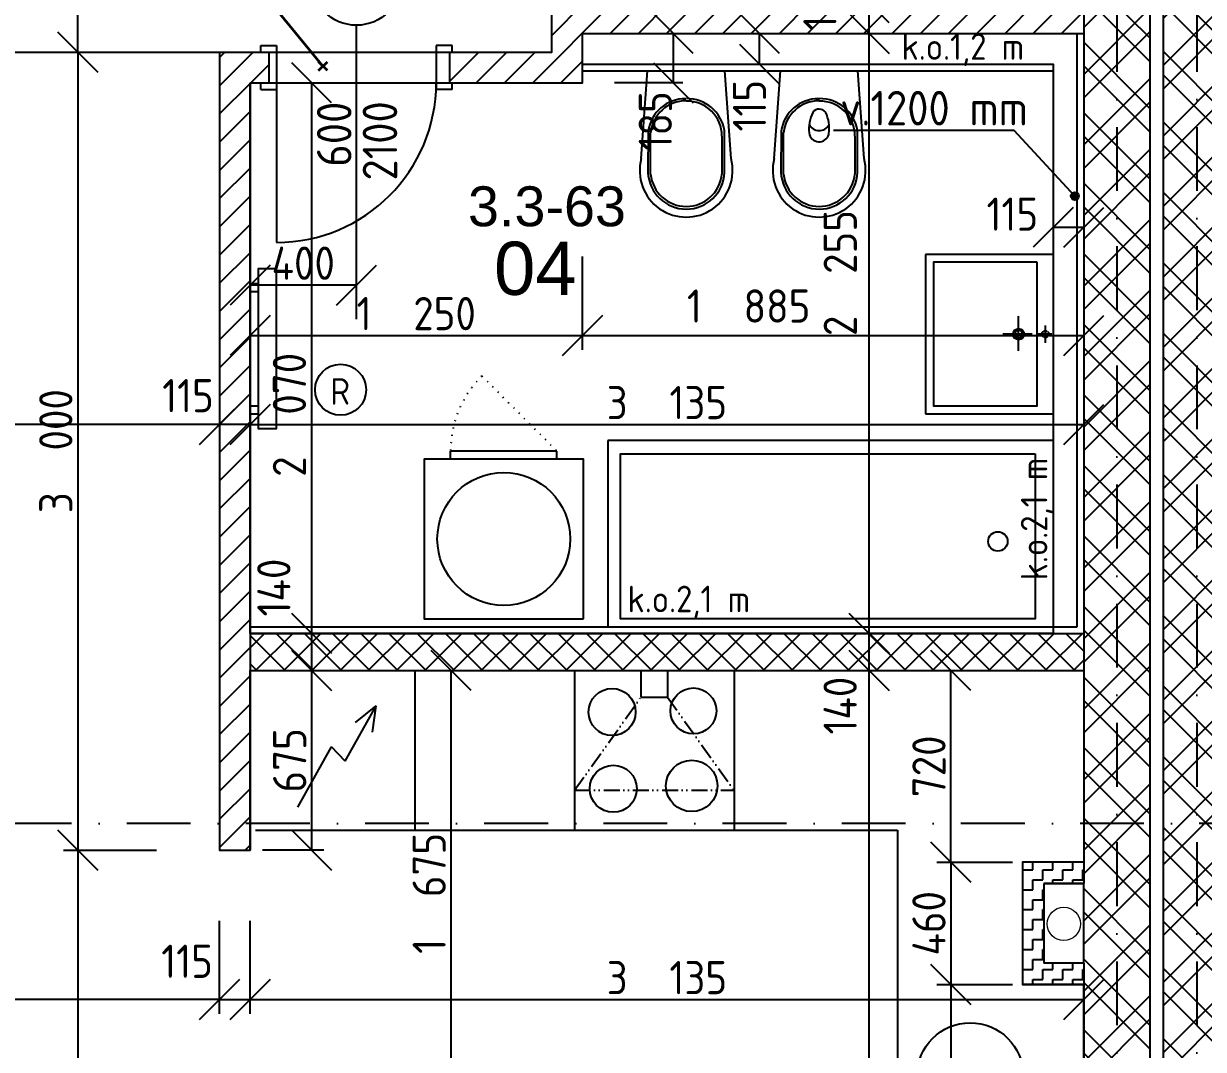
# Model space of a CAD drawing. Extents: x 4511820 to 5180432, y -1526536 to -944957.
# Drawn here: x 5118526 to 5122962, y -1119828 to -1115972 of the extents above; entities that cross this region are included whole.
import ezdxf

# ---------------------------------------------------------------- set-up
doc = ezdxf.new("R2010")
doc.units = 0
doc.header["$MEASUREMENT"] = 0
for name, pattern in [('ACAD_ISO07W100', [3.5, 0.5, -3]), ('ACAD_ISO12W100', [22, 12, -3, 0.5, -3, 0.5, -3]), ('BODKOCIARKOVANA_3', [5.6, 3, -1.3, 0, -1.3]), ('DASHED', [0.75, 0.5, -0.25])]:
    doc.linetypes.add(name, pattern=pattern)
doc.layers.get('0').update_dxf_attribs({"linetype": 'CONTINUOUS'})
doc.layers.get('Defpoints').update_dxf_attribs({"color": 61, "linetype": 'CONTINUOUS'})
for name, color, linetype in [('DVERE', 45, 'CONTINUOUS'), ('KÓTY', 4, 'CONTINUOUS'), ('MÚRY', 1, 'CONTINUOUS'), ('osi', 253, 'CONTINUOUS'), ('Plochy', 41, 'CONTINUOUS'), ('POPIS', 7, 'CONTINUOUS'), ('TENKÁ', 7, 'CONTINUOUS'), ('Z-Kúrenie', 101, 'CONTINUOUS'), ('ZARIADENIE1', 145, 'CONTINUOUS'), ('ZARIADOVACIE', 144, 'CONTINUOUS'), ('ŠRAFY', 82, 'CONTINUOUS')]:
    doc.layers.add(name, color=color, linetype=linetype)
doc.layers.add('preklady', color=74, linetype='CONTINUOUS', lineweight=35)
doc.layers.add('zz-kanal-splaskova', color=37, linetype='CONTINUOUS', lineweight=18)
doc.styles.add('ARIAL', font='arial.ttf')
doc.styles.add('STYLE1', font='isocp.shx')
doc.dimstyles.new('STANDARD-50', dxfattribs={"dimtxt": 125, "dimasz": 150, "dimexe": 10, "dimexo": 200, "dimgap": 20, "dimtad": 1, "dimdsep": 46, "dimlunit": 6, "dimtxsty": 'STYLE1', "dimblk1": 'OBLIQUE', "dimblk2": 'OBLIQUE', "dimsah": 1, "dimcen": 2.5, "dimse1": 1, "dimse2": 1, "dimadec": 0, "dimazin": 0, "dimtfac": 1, "dimtmove": 1, "dimatfit": 3, "dimldrblk": 'OBLIQUE', "dimfxl": 1, "dimtolj": 1, "dimtzin": 0, "dimarcsym": 0})
pattern_1 = [(45, (515270.5, 303822), (-53.0330086, 53.0330086), [])]
pattern_2 = [(45, (584112, 91563.12), (-132.5825215, 132.5825215), []), (45, (584200.39, 91563.12), (-132.5825215, 132.5825215), [])]
pattern_3 = [(135, (515810.9, 43955.85), (-132.5825215, -132.5825215), []), (135, (515810.9, 44044.24), (-132.5825215, -132.5825215), [])]

# ---------------------------------------------------------------- blocks, each defined once
blk = doc.blocks.new('pračka')
at = {"layer": 'ZARIADENIE1', "color": 8, "linetype": 'ACAD_ISO07W100', "ltscale": 8}
blk.add_line((4536136.9, -1117296.3), (4536419.7, -1117579.2), dxfattribs=at)
at = {"layer": 'ZARIADENIE1', "color": 8}
for p, q in [((4536419.7, -1117579.2), (4536019.7, -1117579.2)), ((4536019.7, -1117609.2), (4536019.7, -1117579.2)), ((4536419.7, -1117609.2), (4536419.7, -1117579.2))]:
    blk.add_line(p, q, dxfattribs=at)
blk.add_lwpolyline([(4536519.7, -1118209.2), (4536519.7, -1117609.2), (4535919.7, -1117609.2), (4535919.7, -1118209.2)], close=True, dxfattribs=at)
blk.add_circle((4536219.7, -1117909.2), 250, dxfattribs=at)
at = {"layer": 'ZARIADENIE1', "color": 8, "linetype": 'ACAD_ISO07W100', "ltscale": 8}
blk.add_arc((4536419.7, -1117579.2), 400, 135, 180, dxfattribs=at)
blk = doc.blocks.new('_OBLIQUE')
at = {"color": 0, "linetype": 'ByBlock'}
blk.add_line((-0.5, -0.5), (0.5, 0.5), dxfattribs=at)
blk = doc.blocks.new('*D17852')
at = {"layer": 'Defpoints', "color": 0}
for p in [(5121705.5, -1118404.2), (5121705.5, -1118404.2), (5121705.5, -1123464.2)]:
    blk.add_point(p, dxfattribs=at)
at = {"layer": 'KÓTY', "color": 0, "lineweight": -2}
blk.add_line((5121705.5, -1123464.2), (5121705.5, -1118404.2), dxfattribs=at)
at = {"layer": 'KÓTY', "color": 0, "linetype": 'ByBlock', "lineweight": -2, "xscale": 150, "yscale": 150, "zscale": 150}
for p, rotation in [((5121705.5, -1118404.2), 90), ((5121705.5, -1123464.2), 270)]:
    blk.add_blockref('_OBLIQUE', p, dxfattribs=dict(at, rotation=rotation))
at = {"layer": 'KÓTY', "color": 0, "insert": (5121623, -1120934.2), "char_height": 125, "attachment_point": 5, "rotation": 90, "style": 'STYLE1'}
blk.add_mtext('\\A1;5ﾠ060', dxfattribs=at)
blk = doc.blocks.new('*D17853')
at = {"layer": 'Defpoints', "color": 0}
for p in [(5121705.5, -1118264.2), (5121705.5, -1118264.2), (5121705.5, -1118404.2)]:
    blk.add_point(p, dxfattribs=at)
at = {"layer": 'KÓTY', "color": 0, "lineweight": -2}
blk.add_line((5121705.5, -1118404.2), (5121705.5, -1118264.2), dxfattribs=at)
at = {"layer": 'KÓTY', "color": 0, "linetype": 'ByBlock', "lineweight": -2, "xscale": 150, "yscale": 150, "zscale": 150}
for p, rotation in [((5121705.5, -1118264.2), 90), ((5121705.5, -1118404.2), 270)]:
    blk.add_blockref('_OBLIQUE', p, dxfattribs=dict(at, rotation=rotation))
at = {"layer": 'KÓTY', "color": 0, "insert": (5121596.5, -1118536), "char_height": 125, "attachment_point": 5, "rotation": 90, "style": 'STYLE1'}
blk.add_mtext('\\A1;140', dxfattribs=at)
blk = doc.blocks.new('*D17854')
at = {"layer": 'Defpoints', "color": 0}
for p in [(5121705.5, -1116009.2), (5121705.5, -1116009.2), (5121705.5, -1118264.2)]:
    blk.add_point(p, dxfattribs=at)
at = {"layer": 'KÓTY', "color": 0, "lineweight": -2}
blk.add_line((5121705.5, -1118264.2), (5121705.5, -1116009.2), dxfattribs=at)
at = {"layer": 'KÓTY', "color": 0, "linetype": 'ByBlock', "lineweight": -2, "xscale": 150, "yscale": 150, "zscale": 150}
for p, rotation in [((5121705.5, -1116009.2), 90), ((5121705.5, -1118264.2), 270)]:
    blk.add_blockref('_OBLIQUE', p, dxfattribs=dict(at, rotation=rotation))
at = {"layer": 'KÓTY', "color": 0, "insert": (5121597, -1116909.5), "char_height": 125, "attachment_point": 5, "rotation": 90, "style": 'STYLE1'}
blk.add_mtext('\\A1;2ﾠ255', dxfattribs=at)
blk = doc.blocks.new('*D17855')
at = {"layer": 'Defpoints', "color": 0}
for p in [(5121705.5, -1115894.2), (5121705.5, -1115894.2), (5121705.5, -1116009.2)]:
    blk.add_point(p, dxfattribs=at)
at = {"layer": 'KÓTY', "color": 0, "lineweight": -2}
blk.add_line((5121705.5, -1116009.2), (5121705.5, -1115894.2), dxfattribs=at)
at = {"layer": 'KÓTY', "color": 0, "linetype": 'ByBlock', "lineweight": -2, "xscale": 150, "yscale": 150, "zscale": 150}
for p, rotation in [((5121705.5, -1115894.2), 90), ((5121705.5, -1116009.2), 270)]:
    blk.add_blockref('_OBLIQUE', p, dxfattribs=dict(at, rotation=rotation))
at = {"layer": 'KÓTY', "color": 0, "insert": (5121520.5, -1115900.9), "char_height": 125, "attachment_point": 5, "rotation": 90, "style": 'STYLE1'}
blk.add_mtext('\\A1;115', dxfattribs=at)
blk = doc.blocks.new('*D17859')
at = {"layer": 'Defpoints', "color": 0}
for p in [(5119262.5, -1116079.2), (5118729.5, -1119079.2), (5119262.5, -1119079.2)]:
    blk.add_point(p, dxfattribs=at)
at = {"layer": 'KÓTY', "color": 0, "lineweight": -2}
blk.add_line((5118729.5, -1116079.2), (5118729.5, -1119079.2), dxfattribs=at)
at = {"layer": 'KÓTY', "color": 0, "linetype": 'ByBlock', "lineweight": -2, "xscale": 150, "yscale": 150, "zscale": 150}
for p, rotation in [((5118729.5, -1116079.2), 90), ((5118729.5, -1119079.2), 270)]:
    blk.add_blockref('_OBLIQUE', p, dxfattribs=dict(at, rotation=rotation))
at = {"layer": 'KÓTY', "color": 0, "insert": (5118647, -1117579.2), "char_height": 125, "attachment_point": 5, "rotation": 90, "style": 'STYLE1'}
blk.add_mtext('\\A1;3ﾠ000', dxfattribs=at)
blk = doc.blocks.new('*D17860')
at = {"layer": 'Defpoints', "color": 0}
for p in [(5118729.5, -1114794.2), (5119072.5, -1114794.2), (5119262.5, -1116079.2)]:
    blk.add_point(p, dxfattribs=at)
at = {"layer": 'KÓTY', "color": 0, "lineweight": -2}
blk.add_line((5118729.5, -1116079.2), (5118729.5, -1114794.2), dxfattribs=at)
at = {"layer": 'KÓTY', "color": 0, "linetype": 'ByBlock', "lineweight": -2, "xscale": 150, "yscale": 150, "zscale": 150}
for p, rotation in [((5118729.5, -1114794.2), 90), ((5118729.5, -1116079.2), 270)]:
    blk.add_blockref('_OBLIQUE', p, dxfattribs=dict(at, rotation=rotation))
at = {"layer": 'KÓTY', "color": 0, "insert": (5118647, -1115436.7), "char_height": 125, "attachment_point": 5, "rotation": 90, "style": 'STYLE1'}
blk.add_mtext('\\A1;1ﾠ285', dxfattribs=at)
blk = doc.blocks.new('*D17861')
at = {"layer": 'Defpoints', "color": 0}
for p in [(5119262.5, -1119079.2), (5118729.5, -1122229.2), (5119262.5, -1122229.2)]:
    blk.add_point(p, dxfattribs=at)
at = {"layer": 'KÓTY', "color": 0, "lineweight": -2}
blk.add_line((5118729.5, -1119079.2), (5118729.5, -1122229.2), dxfattribs=at)
at = {"layer": 'KÓTY', "color": 0, "linetype": 'ByBlock', "lineweight": -2, "xscale": 150, "yscale": 150, "zscale": 150}
for p, rotation in [((5118729.5, -1119079.2), 90), ((5118729.5, -1122229.2), 270)]:
    blk.add_blockref('_OBLIQUE', p, dxfattribs=dict(at, rotation=rotation))
at = {"layer": 'KÓTY', "color": 0, "insert": (5118647, -1120654.2), "char_height": 125, "attachment_point": 5, "rotation": 90, "style": 'STYLE1'}
blk.add_mtext('\\A1;3ﾠ150', dxfattribs=at)
blk = doc.blocks.new('*D17871')
at = {"layer": 'Defpoints', "color": 0}
for p in [(5119262.5, -1119239.7), (5119377.5, -1119239.7), (5119377.5, -1119641)]:
    blk.add_point(p, dxfattribs=at)
at = {"layer": 'KÓTY', "color": 0, "lineweight": -2}
blk.add_line((5119262.5, -1119641), (5119377.5, -1119641), dxfattribs=at)
at = {"layer": 'KÓTY', "color": 0, "linetype": 'ByBlock', "lineweight": -2, "xscale": 150, "yscale": 150, "zscale": 150, "rotation": 180}
blk.add_blockref('_OBLIQUE', (5119262.5, -1119641), dxfattribs=at)
at = {"layer": 'KÓTY', "color": 0, "linetype": 'ByBlock', "lineweight": -2, "xscale": 150, "yscale": 150, "zscale": 150}
blk.add_blockref('_OBLIQUE', (5119377.5, -1119641), dxfattribs=at)
at = {"layer": 'KÓTY', "color": 0, "insert": (5119140.5, -1119497), "char_height": 125, "attachment_point": 5, "style": 'STYLE1'}
blk.add_mtext('\\A1;115', dxfattribs=at)
blk = doc.blocks.new('*D17872')
at = {"layer": 'Defpoints', "color": 0}
for p in [(5119377.5, -1119239.7), (5122512.5, -1119239.7), (5122512.5, -1119641)]:
    blk.add_point(p, dxfattribs=at)
at = {"layer": 'KÓTY', "color": 0, "lineweight": -2}
blk.add_line((5119377.5, -1119641), (5122512.5, -1119641), dxfattribs=at)
at = {"layer": 'KÓTY', "color": 0, "linetype": 'ByBlock', "lineweight": -2, "xscale": 150, "yscale": 150, "zscale": 150, "rotation": 180}
blk.add_blockref('_OBLIQUE', (5119377.5, -1119641), dxfattribs=at)
at = {"layer": 'KÓTY', "color": 0, "linetype": 'ByBlock', "lineweight": -2, "xscale": 150, "yscale": 150, "zscale": 150}
blk.add_blockref('_OBLIQUE', (5122512.5, -1119641), dxfattribs=at)
at = {"layer": 'KÓTY', "color": 0, "insert": (5120945, -1119558.5), "char_height": 125, "attachment_point": 5, "style": 'STYLE1'}
blk.add_mtext('\\A1;3ﾠ135', dxfattribs=at)
blk = doc.blocks.new('*D17873')
at = {"layer": 'Defpoints', "color": 0}
for p in [(5116172.5, -1119079.2), (5119262.5, -1119079.2), (5116172.5, -1119641)]:
    blk.add_point(p, dxfattribs=at)
at = {"layer": 'KÓTY', "color": 0, "lineweight": -2}
blk.add_line((5119262.5, -1119641), (5116172.5, -1119641), dxfattribs=at)
at = {"layer": 'KÓTY', "color": 0, "linetype": 'ByBlock', "lineweight": -2, "xscale": 150, "yscale": 150, "zscale": 150, "rotation": 180}
blk.add_blockref('_OBLIQUE', (5116172.5, -1119641), dxfattribs=at)
at = {"layer": 'KÓTY', "color": 0, "linetype": 'ByBlock', "lineweight": -2, "xscale": 150, "yscale": 150, "zscale": 150}
blk.add_blockref('_OBLIQUE', (5119262.5, -1119641), dxfattribs=at)
at = {"layer": 'KÓTY', "color": 0, "insert": (5117717.5, -1119558.5), "char_height": 125, "attachment_point": 5, "style": 'STYLE1'}
blk.add_mtext('\\A1;3ﾠ090', dxfattribs=at)
blk = doc.blocks.new('*D17879')
at = {"layer": 'Defpoints', "color": 0}
for p in [(5120133.5, -1118404.2), (5120597.5, -1118404.2), (5120597.5, -1120079.2)]:
    blk.add_point(p, dxfattribs=at)
at = {"layer": 'KÓTY', "color": 0, "lineweight": -2}
blk.add_line((5120133.5, -1120079.2), (5120133.5, -1118404.2), dxfattribs=at)
at = {"layer": 'KÓTY', "color": 0, "linetype": 'ByBlock', "lineweight": -2, "xscale": 150, "yscale": 150, "zscale": 150}
for p, rotation in [((5120133.5, -1118404.2), 90), ((5120133.5, -1120079.2), 270)]:
    blk.add_blockref('_OBLIQUE', p, dxfattribs=dict(at, rotation=rotation))
at = {"layer": 'KÓTY', "color": 0, "insert": (5120051, -1119241.7), "char_height": 125, "attachment_point": 5, "rotation": 90, "style": 'STYLE1'}
blk.add_mtext('\\A1;1ﾠ675', dxfattribs=at)
blk = doc.blocks.new('*D17898')
at = {"layer": 'Defpoints', "color": 0}
for p in [(5122282.5, -1119124.2), (5122013, -1119584.2), (5122282.5, -1119584.2)]:
    blk.add_point(p, dxfattribs=at)
at = {"layer": 'KÓTY', "color": 0, "lineweight": -2}
blk.add_line((5122013, -1119124.2), (5122013, -1119584.2), dxfattribs=at)
at = {"layer": 'KÓTY', "color": 0, "linetype": 'ByBlock', "lineweight": -2, "xscale": 150, "yscale": 150, "zscale": 150}
for p, rotation in [((5122013, -1119124.2), 90), ((5122013, -1119584.2), 270)]:
    blk.add_blockref('_OBLIQUE', p, dxfattribs=dict(at, rotation=rotation))
at = {"layer": 'KÓTY', "color": 0, "insert": (5121930.5, -1119354.2), "char_height": 125, "attachment_point": 5, "rotation": 90, "style": 'STYLE1'}
blk.add_mtext('\\A1;460', dxfattribs=at)
blk = doc.blocks.new('*D17899')
at = {"layer": 'Defpoints', "color": 0}
for p in [(5122013, -1118404.2), (5122282.5, -1118404.2), (5122282.5, -1119124.2)]:
    blk.add_point(p, dxfattribs=at)
at = {"layer": 'KÓTY', "color": 0, "lineweight": -2}
blk.add_line((5122013, -1119124.2), (5122013, -1118404.2), dxfattribs=at)
at = {"layer": 'KÓTY', "color": 0, "linetype": 'ByBlock', "lineweight": -2, "xscale": 150, "yscale": 150, "zscale": 150}
for p, rotation in [((5122013, -1118404.2), 90), ((5122013, -1119124.2), 270)]:
    blk.add_blockref('_OBLIQUE', p, dxfattribs=dict(at, rotation=rotation))
at = {"layer": 'KÓTY', "color": 0, "insert": (5121930.5, -1118764.2), "char_height": 125, "attachment_point": 5, "rotation": 90, "style": 'STYLE1'}
blk.add_mtext('\\A1;720', dxfattribs=at)
blk = doc.blocks.new('*D17900')
at = {"layer": 'Defpoints', "color": 0}
for p in [(5122282.5, -1119584.2), (5122013, -1123464.2), (5122282.5, -1123464.2)]:
    blk.add_point(p, dxfattribs=at)
at = {"layer": 'KÓTY', "color": 0, "lineweight": -2}
blk.add_line((5122013, -1119584.2), (5122013, -1123464.2), dxfattribs=at)
at = {"layer": 'KÓTY', "color": 0, "linetype": 'ByBlock', "lineweight": -2, "xscale": 150, "yscale": 150, "zscale": 150}
for p, rotation in [((5122013, -1119584.2), 90), ((5122013, -1123464.2), 270)]:
    blk.add_blockref('_OBLIQUE', p, dxfattribs=dict(at, rotation=rotation))
at = {"layer": 'KÓTY', "color": 0, "insert": (5121930.5, -1121524.2), "char_height": 125, "attachment_point": 5, "rotation": 90, "style": 'STYLE1'}
blk.add_mtext('\\A1;3ﾠ880', dxfattribs=at)
blk = doc.blocks.new('*D17901')
at = {"layer": 'Defpoints', "color": 0}
for p in [(5119377.5, -1116194.2), (5120627.5, -1116194.2), (5120627.5, -1117144.5)]:
    blk.add_point(p, dxfattribs=at)
at = {"layer": 'KÓTY', "color": 0, "lineweight": -2}
blk.add_line((5119377.5, -1117144.5), (5120627.5, -1117144.5), dxfattribs=at)
at = {"layer": 'KÓTY', "color": 0, "linetype": 'ByBlock', "lineweight": -2, "xscale": 150, "yscale": 150, "zscale": 150, "rotation": 180}
blk.add_blockref('_OBLIQUE', (5119377.5, -1117144.5), dxfattribs=at)
at = {"layer": 'KÓTY', "color": 0, "linetype": 'ByBlock', "lineweight": -2, "xscale": 150, "yscale": 150, "zscale": 150}
blk.add_blockref('_OBLIQUE', (5120627.5, -1117144.5), dxfattribs=at)
at = {"layer": 'KÓTY', "color": 0, "insert": (5120002.5, -1117062), "char_height": 125, "attachment_point": 5, "style": 'STYLE1'}
blk.add_mtext('\\A1;1ﾠ250', dxfattribs=at)
blk = doc.blocks.new('*D17902')
at = {"layer": 'Defpoints', "color": 0}
for p in [(5120627.5, -1116194.2), (5122512.5, -1116194.2), (5122512.5, -1117144.5)]:
    blk.add_point(p, dxfattribs=at)
at = {"layer": 'KÓTY', "color": 0, "lineweight": -2}
blk.add_line((5120627.5, -1117144.5), (5122512.5, -1117144.5), dxfattribs=at)
at = {"layer": 'KÓTY', "color": 0, "linetype": 'ByBlock', "lineweight": -2, "xscale": 150, "yscale": 150, "zscale": 150, "rotation": 180}
blk.add_blockref('_OBLIQUE', (5120627.5, -1117144.5), dxfattribs=at)
at = {"layer": 'KÓTY', "color": 0, "linetype": 'ByBlock', "lineweight": -2, "xscale": 150, "yscale": 150, "zscale": 150}
blk.add_blockref('_OBLIQUE', (5122512.5, -1117144.5), dxfattribs=at)
at = {"layer": 'KÓTY', "color": 0, "insert": (5121252.5, -1117033.5), "char_height": 125, "attachment_point": 5, "style": 'STYLE1'}
blk.add_mtext('\\A1;1ﾠ885', dxfattribs=at)
blk = doc.blocks.new('*D17903')
at = {"layer": 'Defpoints', "color": 0}
for p in [(5119377.5, -1116955), (5119377.5, -1117082.5), (5119777.5, -1117082.5)]:
    blk.add_point(p, dxfattribs=at)
at = {"layer": 'KÓTY', "color": 0, "lineweight": -2}
blk.add_line((5119777.5, -1116955), (5119377.5, -1116955), dxfattribs=at)
at = {"layer": 'KÓTY', "color": 0, "linetype": 'ByBlock', "lineweight": -2, "xscale": 150, "yscale": 150, "zscale": 150, "rotation": 180}
blk.add_blockref('_OBLIQUE', (5119377.5, -1116955), dxfattribs=at)
at = {"layer": 'KÓTY', "color": 0, "linetype": 'ByBlock', "lineweight": -2, "xscale": 150, "yscale": 150, "zscale": 150}
blk.add_blockref('_OBLIQUE', (5119777.5, -1116955), dxfattribs=at)
at = {"layer": 'KÓTY', "color": 0, "insert": (5119577.5, -1116872.5), "char_height": 125, "attachment_point": 5, "style": 'STYLE1'}
blk.add_mtext('\\A1;400', dxfattribs=at)
blk = doc.blocks.new('*D17904')
at = {"layer": 'Defpoints', "color": 0}
for p in [(5122512.5, -1117479), (5119377.5, -1118264.2), (5122512.5, -1118264.2)]:
    blk.add_point(p, dxfattribs=at)
at = {"layer": 'KÓTY', "color": 0, "lineweight": -2}
blk.add_line((5119377.5, -1117479), (5122512.5, -1117479), dxfattribs=at)
at = {"layer": 'KÓTY', "color": 0, "linetype": 'ByBlock', "lineweight": -2, "xscale": 150, "yscale": 150, "zscale": 150, "rotation": 180}
blk.add_blockref('_OBLIQUE', (5119377.5, -1117479), dxfattribs=at)
at = {"layer": 'KÓTY', "color": 0, "linetype": 'ByBlock', "lineweight": -2, "xscale": 150, "yscale": 150, "zscale": 150}
blk.add_blockref('_OBLIQUE', (5122512.5, -1117479), dxfattribs=at)
at = {"layer": 'KÓTY', "color": 0, "insert": (5120945, -1117396.5), "char_height": 125, "attachment_point": 5, "style": 'STYLE1'}
blk.add_mtext('\\A1;3ﾠ135', dxfattribs=at)
blk = doc.blocks.new('*D17905')
at = {"layer": 'Defpoints', "color": 0}
for p in [(5122397.5, -1116124.2), (5122512.5, -1116124.2), (5122512.5, -1116737.5)]:
    blk.add_point(p, dxfattribs=at)
at = {"layer": 'KÓTY', "color": 0, "lineweight": -2}
blk.add_line((5122397.5, -1116737.5), (5122512.5, -1116737.5), dxfattribs=at)
at = {"layer": 'KÓTY', "color": 0, "linetype": 'ByBlock', "lineweight": -2, "xscale": 150, "yscale": 150, "zscale": 150, "rotation": 180}
blk.add_blockref('_OBLIQUE', (5122397.5, -1116737.5), dxfattribs=at)
at = {"layer": 'KÓTY', "color": 0, "linetype": 'ByBlock', "lineweight": -2, "xscale": 150, "yscale": 150, "zscale": 150}
blk.add_blockref('_OBLIQUE', (5122512.5, -1116737.5), dxfattribs=at)
at = {"layer": 'KÓTY', "color": 0, "insert": (5122244, -1116688), "char_height": 125, "attachment_point": 5, "style": 'STYLE1'}
blk.add_mtext('\\A1;115', dxfattribs=at)
blk = doc.blocks.new('*D17906')
at = {"layer": 'Defpoints', "color": 0}
for p in [(5119377.5, -1116194.2), (5119377.5, -1118264.2), (5119609, -1118264.2)]:
    blk.add_point(p, dxfattribs=at)
at = {"layer": 'KÓTY', "color": 0, "lineweight": -2}
blk.add_line((5119609, -1116194.2), (5119609, -1118264.2), dxfattribs=at)
at = {"layer": 'KÓTY', "color": 0, "linetype": 'ByBlock', "lineweight": -2, "xscale": 150, "yscale": 150, "zscale": 150}
for p, rotation in [((5119609, -1116194.2), 90), ((5119609, -1118264.2), 270)]:
    blk.add_blockref('_OBLIQUE', p, dxfattribs=dict(at, rotation=rotation))
at = {"layer": 'KÓTY', "color": 0, "insert": (5119525.5, -1117442.5), "char_height": 125, "attachment_point": 5, "rotation": 90, "style": 'STYLE1'}
blk.add_mtext('\\A1;2ﾠ070', dxfattribs=at)
blk = doc.blocks.new('*D17907')
at = {"layer": 'Defpoints', "color": 0}
for p in [(5119377.5, -1118264.2), (5119377.5, -1118404.2), (5119609, -1118404.2)]:
    blk.add_point(p, dxfattribs=at)
at = {"layer": 'KÓTY', "color": 0, "lineweight": -2}
blk.add_line((5119609, -1118264.2), (5119609, -1118404.2), dxfattribs=at)
at = {"layer": 'KÓTY', "color": 0, "linetype": 'ByBlock', "lineweight": -2, "xscale": 150, "yscale": 150, "zscale": 150}
for p, rotation in [((5119609, -1118264.2), 90), ((5119609, -1118404.2), 270)]:
    blk.add_blockref('_OBLIQUE', p, dxfattribs=dict(at, rotation=rotation))
at = {"layer": 'KÓTY', "color": 0, "insert": (5119467, -1118092), "char_height": 125, "attachment_point": 5, "rotation": 90, "style": 'STYLE1'}
blk.add_mtext('\\A1;140', dxfattribs=at)
blk = doc.blocks.new('*D17908')
at = {"layer": 'Defpoints', "color": 0}
for p in [(5119377.5, -1118404.2), (5119377.5, -1119079.2), (5119609, -1119079.2)]:
    blk.add_point(p, dxfattribs=at)
at = {"layer": 'KÓTY', "color": 0, "lineweight": -2}
blk.add_line((5119609, -1118404.2), (5119609, -1119079.2), dxfattribs=at)
at = {"layer": 'KÓTY', "color": 0, "linetype": 'ByBlock', "lineweight": -2, "xscale": 150, "yscale": 150, "zscale": 150}
for p, rotation in [((5119609, -1118404.2), 90), ((5119609, -1119079.2), 270)]:
    blk.add_blockref('_OBLIQUE', p, dxfattribs=dict(at, rotation=rotation))
at = {"layer": 'KÓTY', "color": 0, "insert": (5119526.5, -1118741.7), "char_height": 125, "attachment_point": 5, "rotation": 90, "style": 'STYLE1'}
blk.add_mtext('\\A1;675', dxfattribs=at)
blk = doc.blocks.new('*D17909')
at = {"layer": 'Defpoints', "color": 0}
for p in [(5120627.5, -1116009.2), (5120627.5, -1116194.2), (5120969, -1116194.2)]:
    blk.add_point(p, dxfattribs=at)
at = {"layer": 'KÓTY', "color": 0, "lineweight": -2}
blk.add_line((5120969, -1116009.2), (5120969, -1116194.2), dxfattribs=at)
at = {"layer": 'KÓTY', "color": 0, "linetype": 'ByBlock', "lineweight": -2, "xscale": 150, "yscale": 150, "zscale": 150}
for p, rotation in [((5120969, -1116009.2), 90), ((5120969, -1116194.2), 270)]:
    blk.add_blockref('_OBLIQUE', p, dxfattribs=dict(at, rotation=rotation))
at = {"layer": 'KÓTY', "color": 0, "insert": (5120901.5, -1116337.5), "char_height": 125, "attachment_point": 5, "rotation": 90, "style": 'STYLE1'}
blk.add_mtext('\\A1;185', dxfattribs=at)
blk = doc.blocks.new('*D17910')
at = {"layer": 'Defpoints', "color": 0}
for p in [(5121293, -1116009.2), (5122397.5, -1116009.2), (5122397.5, -1116124.2)]:
    blk.add_point(p, dxfattribs=at)
at = {"layer": 'KÓTY', "color": 0, "lineweight": -2}
blk.add_line((5121293, -1116124.2), (5121293, -1116009.2), dxfattribs=at)
at = {"layer": 'KÓTY', "color": 0, "linetype": 'ByBlock', "lineweight": -2, "xscale": 150, "yscale": 150, "zscale": 150}
for p, rotation in [((5121293, -1116009.2), 90), ((5121293, -1116124.2), 270)]:
    blk.add_blockref('_OBLIQUE', p, dxfattribs=dict(at, rotation=rotation))
at = {"layer": 'KÓTY', "color": 0, "insert": (5121255.5, -1116280.5), "char_height": 125, "attachment_point": 5, "rotation": 90, "style": 'STYLE1'}
blk.add_mtext('\\A1;115', dxfattribs=at)
blk = doc.blocks.new('*D17911')
at = {"layer": 'Defpoints', "color": 0}
for p in [(5119262.5, -1117479), (5119262.5, -1117479), (5119377.5, -1117479)]:
    blk.add_point(p, dxfattribs=at)
at = {"layer": 'KÓTY', "color": 0, "lineweight": -2}
blk.add_line((5119377.5, -1117479), (5119262.5, -1117479), dxfattribs=at)
at = {"layer": 'KÓTY', "color": 0, "linetype": 'ByBlock', "lineweight": -2, "xscale": 150, "yscale": 150, "zscale": 150, "rotation": 180}
blk.add_blockref('_OBLIQUE', (5119262.5, -1117479), dxfattribs=at)
at = {"layer": 'KÓTY', "color": 0, "linetype": 'ByBlock', "lineweight": -2, "xscale": 150, "yscale": 150, "zscale": 150}
blk.add_blockref('_OBLIQUE', (5119377.5, -1117479), dxfattribs=at)
at = {"layer": 'KÓTY', "color": 0, "insert": (5119144, -1117370.5), "char_height": 125, "attachment_point": 5, "style": 'STYLE1'}
blk.add_mtext('\\A1;115', dxfattribs=at)
blk = doc.blocks.new('*D17912')
at = {"layer": 'Defpoints', "color": 0}
for p in [(5116172.5, -1117479), (5116172.5, -1117479), (5119262.5, -1117479)]:
    blk.add_point(p, dxfattribs=at)
at = {"layer": 'KÓTY', "color": 0, "lineweight": -2}
blk.add_line((5119262.5, -1117479), (5116172.5, -1117479), dxfattribs=at)
at = {"layer": 'KÓTY', "color": 0, "linetype": 'ByBlock', "lineweight": -2, "xscale": 150, "yscale": 150, "zscale": 150, "rotation": 180}
blk.add_blockref('_OBLIQUE', (5116172.5, -1117479), dxfattribs=at)
at = {"layer": 'KÓTY', "color": 0, "linetype": 'ByBlock', "lineweight": -2, "xscale": 150, "yscale": 150, "zscale": 150}
blk.add_blockref('_OBLIQUE', (5119262.5, -1117479), dxfattribs=at)
at = {"layer": 'KÓTY', "color": 0, "insert": (5117717.5, -1117396.5), "char_height": 125, "attachment_point": 5, "style": 'STYLE1'}
blk.add_mtext('\\A1;3ﾠ090', dxfattribs=at)

msp = doc.modelspace()

# ---------------------------------------------------------------- hatches: boundary and pattern name
at = {"layer": 'KÓTY'}
h = msp.add_hatch(color=256, dxfattribs=at)
h.dxf.hatch_style = 1
h.paths.add_polyline_path([(5122494.5, -1116620.191, 0.65381715), (5122469.326, -1116609.169, 1.52947961)])
at = {"layer": 'ŠRAFY'}
h = msp.add_hatch(dxfattribs=at)
h.set_pattern_fill('ANSI32', color=256, scale=500)
h.set_pattern_definition(pattern_2)
h.paths.add_polyline_path([(5122762.5, -1110544.191), (5122512.5, -1110544.191), (5122512.5, -1114679.191), (5122512.5, -1114794.191), (5122512.5, -1115894.191), (5122512.5, -1116009.191), (5122512.5, -1118264.191), (5122512.5, -1118404.191), (5122512.5, -1119124.191), (5122512.5, -1119204.191), (5122512.5, -1119504.191), (5122512.5, -1119584.191), (5122512.5, -1123464.191), (5122762.5, -1123464.191)])
h = msp.add_hatch(dxfattribs=at)
h.set_pattern_fill('ANSI32', color=256, scale=500, angle=90)
h.set_pattern_definition(pattern_3)
h.paths.add_polyline_path([(5122762.5, -1110544.191), (5122512.5, -1110544.191), (5122512.5, -1114679.191), (5122512.5, -1114794.191), (5122512.5, -1115894.191), (5122512.5, -1116009.191), (5122512.5, -1118264.191), (5122512.5, -1118404.191), (5122512.5, -1119124.191), (5122512.5, -1119204.191), (5122512.5, -1119504.191), (5122512.5, -1119584.191), (5122512.5, -1123464.191), (5122762.5, -1123464.191)])
h = msp.add_hatch(dxfattribs=at)
h.set_pattern_fill('ANSI32', color=256, scale=500)
h.set_pattern_definition(pattern_2)
h.paths.add_polyline_path([(5123062.5, -1120020.638), (5123062.5, -1118174.191), (5123062.5, -1118059.191), (5123062.5, -1115809.191), (5123062.5, -1115694.191), (5123062.5, -1114694.191), (5123062.5, -1114579.191), (5123062.5, -1110544.191), (5122812.5, -1110544.191), (5122812.5, -1123844.191), (5123062.5, -1123844.191), (5123062.5, -1122404.191), (5123062.5, -1122229.191), (5123062.5, -1122214.191)])
h = msp.add_hatch(dxfattribs=at)
h.set_pattern_fill('ANSI32', color=256, scale=500, angle=90)
h.set_pattern_definition(pattern_3)
h.paths.add_polyline_path([(5123062.5, -1120020.638), (5123062.5, -1118174.191), (5123062.5, -1118059.191), (5123062.5, -1115809.191), (5123062.5, -1115694.191), (5123062.5, -1114694.191), (5123062.5, -1114579.191), (5123062.5, -1110544.191), (5122812.5, -1110544.191), (5122812.5, -1123844.191), (5123062.5, -1123844.191), (5123062.5, -1122404.191), (5123062.5, -1122229.191), (5123062.5, -1122214.191)])
at = {"layer": 'ŠRAFY', "ltscale": 0.25}
h = msp.add_hatch(dxfattribs=at)
h.set_pattern_fill('ANSI31', color=256, scale=600, style=0)
h.set_pattern_definition(pattern_1)
h.paths.add_polyline_path([(5122512.5, -1115894.191), (5122112.5, -1115894.191), (5122112.5, -1114794.191), (5122512.5, -1114794.191), (5122512.5, -1114679.191), (5120472.5, -1114679.191), (5120472.5, -1114794.191), (5120512.5, -1114794.191), (5120512.5, -1114879.191), (5120627.5, -1114879.191), (5120627.5, -1114794.191), (5121997.5, -1114794.191), (5121997.5, -1115894.191), (5120627.5, -1115894.191), (5120627.5, -1115579.191), (5120512.5, -1115579.191), (5120512.5, -1116079.191), (5120127.5, -1116079.191), (5120127.5, -1116194.191), (5120627.5, -1116194.191), (5120627.5, -1116009.191), (5122512.5, -1116009.191)])
h = msp.add_hatch(dxfattribs=at)
h.set_pattern_fill('ANSI31', color=256, scale=600, style=0)
h.set_pattern_definition(pattern_1)
h.paths.add_polyline_path([(5119447.5, -1116194.191), (5119447.5, -1116079.191), (5119417.5, -1116079.191), (5119262.5, -1116079.191), (5119262.5, -1119079.191), (5119377.5, -1119079.191), (5119377.5, -1118404.191), (5119377.5, -1118264.191), (5119377.5, -1118239.191), (5119377.5, -1117349), (5119377.5, -1117319), (5119377.5, -1117039), (5119377.5, -1117009), (5119377.5, -1116194.191), (5119417.5, -1116194.191)])
h = msp.add_hatch(dxfattribs=at)
h.set_pattern_fill('ANSI37', color=256, scale=600, style=0)
h.set_pattern_definition([(45, (-2973754.684, 527212.784), (-53.0330086, 53.0330086), []), (135, (-2973754.684, 527212.784), (-53.0330086, -53.0330086), [])])
h.paths.add_polyline_path([(5122512.5, -1118404.191), (5122512.5, -1118264.191), (5122397.5, -1118264.191), (5119377.5, -1118264.191), (5119377.5, -1118404.191), (5119997.5, -1118404.191), (5120597.5, -1118404.191), (5120847.5, -1118404.191), (5120947.5, -1118404.191), (5121197.5, -1118404.191)])
h = msp.add_hatch(dxfattribs=at)
h.set_pattern_fill('ZIGZAG', color=256, scale=300, style=0)
h.set_pattern_definition([(0, (-68841.5, 303822), (37.5, 37.5), [37.5, -37.5]), (90, (-68804, 303822), (-37.5, 37.5), [37.5, -37.5])])
h.paths.add_polyline_path([(5122282.5, -1119124.191), (5122282.5, -1119584.191), (5122512.5, -1119584.191), (5122512.5, -1119504.191), (5122362.5, -1119504.191), (5122362.5, -1119204.191), (5122512.5, -1119204.191), (5122512.5, -1119124.191)])

# ---------------------------------------------------------------- linework, layer by layer
at = {"layer": 'DVERE', "ltscale": 0.25}
for p, q in [((5119777.5, -1117082.52), (5119777.5, -1115977.863)), ((5119417.5, -1116079.191), (5119417.5, -1116054.191)), ((5119417.5, -1116054.191), (5119477.5, -1116054.191)), ((5119477.5, -1116054.191), (5119477.5, -1116219.191)), ((5119477.5, -1116079.191), (5120077.5, -1116079.191)), ((5119477.5, -1116079.191), (5119477.5, -1116224.191)), ((5120077.5, -1116054.191), (5120077.5, -1116219.191)), ((5120137.5, -1116054.191), (5120077.5, -1116054.191)), ((5120137.5, -1116079.191), (5120137.5, -1116054.191)), ((5119417.5, -1116219.191), (5119417.5, -1116194.191)), ((5119477.5, -1116194.191), (5120077.5, -1116194.191)), ((5119477.5, -1116194.191), (5119477.5, -1116794.191)), ((5120137.5, -1116219.191), (5120137.5, -1116194.191)), ((5119417.5, -1116219.191), (5119477.5, -1116219.191)), ((5120137.5, -1116219.191), (5120077.5, -1116219.191))]:
    msp.add_line(p, q, dxfattribs=at)
msp.add_circle((5119777.5, -1115807.863), 170, dxfattribs=at)
msp.add_arc((5119477.5, -1116194.191), 600, 270, 0, dxfattribs=at)
at = {"layer": 'KÓTY', "ltscale": 25}
for p, q in [((5118676.097, -1116079.191), (5119026.097, -1116079.191)), ((5120627.5, -1117197.903), (5120627.5, -1116847.903)), ((5118676.097, -1119079.191), (5119026.097, -1119079.191)), ((5121959.597, -1119124.191), (5122245, -1119124.191)), ((5119262.5, -1119694.403), (5119262.5, -1119344.403)), ((5119377.5, -1119694.403), (5119377.5, -1119344.403)), ((5121959.597, -1119584.191), (5122245, -1119584.191))]:
    msp.add_line(p, q, dxfattribs=at)
at = {"layer": 'KÓTY'}
for p, q in [((5121005, -1116194.191), (5120748.5, -1116194.191)), ((5122251.5, -1116373.191), (5121572, -1116373.191)), ((5122479.5, -1116620.191), (5122251.5, -1116373.191)), ((5119655.5, -1119079.191), (5119424, -1119079.191))]:
    msp.add_line(p, q, dxfattribs=at)
msp.add_circle((5122479.5, -1116620.191), 15, dxfattribs=at)
at = {"layer": 'MÚRY', "ltscale": 0.25}
for p, q in [((5120512.5, -1116079.191), (5120512.5, -1115579.191)), ((5120627.5, -1116009.191), (5122512.5, -1116009.191)), ((5120627.5, -1116194.191), (5120627.5, -1116009.191)), ((5122512.5, -1116009.191), (5122512.5, -1118264.191)), ((5119447.5, -1116079.191), (5119447.5, -1116194.191)), ((5120127.5, -1116079.191), (5120127.5, -1116194.191)), ((5119377.5, -1116194.191), (5119377.5, -1118264.191)), ((5119377.5, -1118264.191), (5122512.5, -1118264.191)), ((5119377.5, -1118404.191), (5122512.5, -1118404.191)), ((5119262.5, -1119079.191), (5119377.5, -1119079.191)), ((5122282.5, -1119124.191), (5122282.5, -1119584.191)), ((5122512.5, -1119124.191), (5122282.5, -1119124.191)), ((5122362.5, -1119204.191), (5122512.5, -1119204.191)), ((5122362.5, -1119204.191), (5122362.5, -1119504.191)), ((5122512.5, -1119204.191), (5122362.5, -1119204.191)), ((5122512.5, -1119504.191), (5122512.5, -1119204.191)), ((5122512.5, -1119504.191), (5122362.5, -1119504.191)), ((5122512.5, -1119584.191), (5122282.5, -1119584.191))]:
    msp.add_line(p, q, dxfattribs=at)
at = {"layer": 'MÚRY'}
for p, q in [((5119262.5, -1116079.191), (5119262.5, -1119079.191)), ((5119262.5, -1116079.191), (5119447.5, -1116079.191)), ((5120127.5, -1116079.191), (5120512.5, -1116079.191)), ((5119377.5, -1116194.191), (5119447.5, -1116194.191)), ((5120127.5, -1116194.191), (5120627.5, -1116194.191)), ((5119377.5, -1118404.191), (5119377.5, -1119079.191)), ((5122512.5, -1118404.191), (5122512.5, -1119124.191)), ((5122512.5, -1123464.191), (5122512.5, -1119584.191))]:
    msp.add_line(p, q, dxfattribs=at)
at = {"layer": 'osi', "linetype": 'BODKOCIARKOVANA_3', "ltscale": 80}
for p, q in [((5122637.5, -1109191.097), (5122637.5, -1141119)), ((5122937.5, -1109191.097), (5122937.5, -1141119)), ((5157242.5, -1118979.191), (5093572.5, -1118979.191))]:
    msp.add_line(p, q, dxfattribs=at)
at = {"layer": 'Plochy'}
for points in [[(5120512.5, -1114794.191), (5116172.5, -1114794.191), (5116172.5, -1116079.191), (5120512.5, -1116079.191)], [(5116172.5, -1116079.191), (5119098, -1116079.191), (5119262.5, -1116079.191), (5119262.5, -1119079.191), (5119377.5, -1119079.191), (5119377.5, -1118404.191), (5122512.5, -1118404.191), (5122512.5, -1119124.191), (5122282.5, -1119124.191), (5122282.5, -1119584.191), (5122512.5, -1119584.191), (5122512.5, -1123464.191), (5119437.5, -1123464.191), (5119437.5, -1122229.191), (5116172.5, -1122229.191)], [(5119377.5, -1116194.191), (5120627.5, -1116194.191), (5120627.5, -1116124.191), (5122397.5, -1116124.191), (5122397.5, -1118264.191), (5119377.5, -1118264.191)]]:
    msp.add_lwpolyline(points, close=True, dxfattribs=at)
at = {"layer": 'preklady'}
for p, q in [((5119651.501, -1116132.001), (5119486.034, -1115929.762)), ((5119634.883, -1116148.617), (5119668.117, -1116115.383)), ((5119668.118, -1116148.618), (5119634.884, -1116115.384))]:
    msp.add_line(p, q, dxfattribs=at)
at = {"layer": 'TENKÁ'}
for p, q in [((5122762.5, -1124004.191), (5122762.5, -1110004.191)), ((5122812.5, -1124004.191), (5122812.5, -1110004.191)), ((5122512.5, -1115894.191), (5122512.5, -1116009.191)), ((5119377.5, -1118264.191), (5119377.5, -1118404.191)), ((5122512.5, -1118264.191), (5122512.5, -1118404.191)), ((5122512.5, -1119124.191), (5122512.5, -1119204.191)), ((5122512.5, -1119504.191), (5122512.5, -1119584.191))]:
    msp.add_line(p, q, dxfattribs=at)
at = {"layer": 'TENKÁ', "ltscale": 0.25}
for p, q in [((5122487.5, -1118239.191), (5122487.5, -1116009.191)), ((5120627.5, -1116124.191), (5122397.5, -1116124.191)), ((5122397.5, -1116124.191), (5122397.5, -1118239.191)), ((5120627.5, -1116149.191), (5122397.5, -1116149.191)), ((5119377.5, -1118239.191), (5122487.5, -1118239.191))]:
    msp.add_line(p, q, dxfattribs=at)
at = {"layer": 'Z-Kúrenie', "linetype": 'Continuous'}
for p, q in [((5119377.5, -1116949.191), (5119407.5, -1116949.191)), ((5119377.5, -1116979.191), (5119407.5, -1116979.191)), ((5119377.5, -1117409.191), (5119407.5, -1117409.191)), ((5119377.5, -1117439.191), (5119407.5, -1117439.191))]:
    msp.add_line(p, q, dxfattribs=at)
msp.add_lwpolyline([(5119477.5, -1116894.191), (5119407.5, -1116894.191), (5119407.5, -1117494.191), (5119477.5, -1117494.191)], close=True, dxfattribs=at)
msp.add_circle((5119717.843, -1117348.22), 96, dxfattribs=at)
at = {"layer": 'ZARIADENIE1', "color": 8, "ltscale": 0.25}
for p, q in [((5119997.5, -1118404.191), (5119997.5, -1119004.191)), ((5120597.5, -1118404.191), (5120597.5, -1119004.191)), ((5120597.5, -1118404.191), (5120597.5, -1119004.191)), ((5120847.5, -1118404.191), (5120847.5, -1118504.191)), ((5120947.5, -1118404.191), (5120947.5, -1118504.191)), ((5121197.5, -1118404.191), (5121197.5, -1119004.191)), ((5121197.5, -1118404.191), (5121197.5, -1119004.191)), ((5120847.5, -1118504.191), (5120947.5, -1118504.191)), ((5119397.5, -1119004.191), (5121812.5, -1119004.191)), ((5121812.5, -1119004.191), (5121812.5, -1120204.191))]:
    msp.add_line(p, q, dxfattribs=at)
at = {"layer": 'ZARIADENIE1', "color": 8, "linetype": 'ACAD_ISO12W100', "ltscale": 5}
for p, q in [((5120597.5, -1118854.191), (5120847.5, -1118504.191)), ((5120947.5, -1118504.191), (5121197.5, -1118854.191)), ((5120597.5, -1118854.191), (5121197.5, -1118854.191))]:
    msp.add_line(p, q, dxfattribs=at)
at = {"layer": 'ZARIADENIE1', "color": 8}
for p, q in [((5119735.408, -1118744.249), (5119851.124, -1118536.273)), ((5119773.575, -1118599.552), (5119851.124, -1118536.273)), ((5119838.24, -1118635.531), (5119851.124, -1118536.273)), ((5119557.648, -1118917.703), (5119683.575, -1118691.377)), ((5119735.408, -1118744.249), (5119683.575, -1118691.377))]:
    msp.add_line(p, q, dxfattribs=at)
at = {"layer": 'ZARIADENIE1', "color": 8, "ltscale": 0.25}
for centre, radius in [((5120738.949, -1118559.957), 88.387), ((5121044.624, -1118555.748), 86.283), ((5121038.303, -1118837.745), 96.805), ((5120743.344, -1118848.267), 88.387), ((5122085.588, -1119928.316), 200)]:
    msp.add_circle(centre, radius, dxfattribs=at)
at = {"layer": 'ZARIADOVACIE'}
for p, q in [((5120848.687, -1116479.19), (5120871.763, -1116149.191)), ((5121186.314, -1116479.19), (5121163.238, -1116149.191)), ((5121348.687, -1116479.19), (5121371.763, -1116149.191)), ((5121686.314, -1116479.19), (5121663.238, -1116149.191)), ((5120874.956, -1116376.326), (5120873.83, -1116531.481)), ((5120883.853, -1116537.655), (5120883.853, -1116382.994)), ((5121161.718, -1116531.481), (5121161.718, -1116374.072)), ((5121374.956, -1116376.326), (5121373.83, -1116531.481)), ((5121383.853, -1116537.655), (5121383.853, -1116382.994)), ((5121661.718, -1116531.481), (5121661.718, -1116374.072)), ((5121151.863, -1116394.834), (5121151.863, -1116537.655)), ((5121651.863, -1116394.834), (5121651.863, -1116537.655))]:
    msp.add_line(p, q, dxfattribs=at)
at = {"layer": 'ZARIADOVACIE', "linetype": 'Continuous'}
for p, q in [((5121515.802, -1116254.071), (5121518.619, -1116253.508)), ((5121517.5, -1116262.16), (5121518.396, -1116262.981)), ((5121554.065, -1116388.189), (5121554.226, -1116384.479)), ((5121554.065, -1116388.189), (5121554.226, -1116384.479))]:
    msp.add_line(p, q, dxfattribs=at)
at = {"layer": 'ZARIADOVACIE', "ltscale": 0.25}
for p, q in [((5122397.5, -1116839.191), (5121917.5, -1116839.191)), ((5121917.5, -1116839.191), (5121917.5, -1117439.191)), ((5121917.5, -1117439.191), (5122397.5, -1117439.191)), ((5122397.5, -1117539.191), (5120722.5, -1117539.191)), ((5120722.5, -1117539.191), (5120722.5, -1118239.191))]:
    msp.add_line(p, q, dxfattribs=at)
at = {"layer": 'ZARIADOVACIE', "linetype": 'DASHED'}
for p, q in [((5122267.729, -1117202.18), (5122267.729, -1117070.726)), ((5122318.393, -1117139.191), (5122208.848, -1117139.191)), ((5122392.799, -1117139.191), (5122340.765, -1117139.191)), ((5122368.152, -1117172.055), (5122368.152, -1117106.328))]:
    msp.add_line(p, q, dxfattribs=at)
at = {"layer": 'ZARIADOVACIE', "ltscale": 0.25}
for points in [[(5122337.5, -1116869.191), (5121947.5, -1116869.191), (5121947.5, -1117409.191), (5122337.5, -1117409.191)], [(5122337.5, -1116869.191), (5121947.5, -1116869.191), (5121947.5, -1117409.191), (5122337.5, -1117409.191)], [(5122330.028, -1117589.191), (5122330.028, -1118209.191), (5120770.028, -1118209.191), (5120770.028, -1117589.191)]]:
    msp.add_lwpolyline(points, close=True, dxfattribs=at)
at = {"layer": 'ZARIADOVACIE', "linetype": 'Continuous'}
for centre, radius in [((5122267.462, -1117139.465), 20.877), ((5122267.729, -1117139.191), 14.781)]:
    msp.add_circle(centre, radius, dxfattribs=at)
at = {"layer": 'ZARIADOVACIE', "linetype": 'DASHED'}
msp.add_circle((5122368.152, -1117139.505), 12.931, dxfattribs=at)
at = {"layer": 'ZARIADOVACIE', "ltscale": 0.25}
msp.add_circle((5122189.614, -1117918.49), 36.624, dxfattribs=at)
at = {"layer": 'ZARIADOVACIE', "linetype": 'Continuous'}
for centre, radius, start, end in [((5121014.449, -1116394.772), 140.707, 89.449007, 172.467037), ((5121018.937, -1116398.335), 144.828, 9.644186, 90.125906), ((5121514.449, -1116394.772), 140.707, 89.449007, 172.467037), ((5121518.937, -1116398.335), 144.828, 9.644186, 90.125906), ((5121016.57, -1116395.457), 133.3, 89.600093, 174.635422), ((5121019.98, -1116394.855), 131.883, 0.009129, 90.688221), ((5121516.57, -1116395.457), 133.3, 89.600093, 174.635422), ((5121517.996, -1116322.899), 29.701, 35.733795, 143.655963), ((5121519.98, -1116394.855), 131.883, 0.009129, 90.688221), ((5121613.274, -1116367.109), 134.275, 152.591351, 186.76835), ((5121417.387, -1116365.1), 138.205, 351.939221, 25.522023), ((5121517.5, -1116378.504), 37.825, 186.725682, 345.163801), ((5121518.069, -1116332.789), 41.261, 203.590956, 333.232972), ((5121017.5, -1116524.423), 174.768, 164.999903, 14.999834), ((5121517.5, -1116524.423), 174.768, 164.999903, 14.999834), ((5121017.774, -1116525.107), 144.085, 182.535471, 357.464529), ((5121017.858, -1116524.547), 134.645, 185.586614, 354.413386), ((5121517.774, -1116525.107), 144.085, 182.535471, 357.464529), ((5121517.858, -1116524.547), 134.645, 185.586614, 354.413386)]:
    msp.add_arc(centre, radius, start, end, dxfattribs=at)
at = {"layer": 'zz-kanal-splaskova'}
msp.add_circle((5122437.5, -1119356.691), 62.5, dxfattribs=at)

# ---------------------------------------------------------------- block references
at = {"layer": 'TENKÁ'}
msp.add_blockref('pračka', (584112, 0), dxfattribs=at)

# ---------------------------------------------------------------- texts
at = {"layer": 'POPIS', "lineweight": 40, "ltscale": 0.25, "style": 'ARIAL'}
for s, height, p in [('3.3-63', 150, (5120196.911, -1116733.579)), ('04', 200, (5120294.938, -1116991.618))]:
    msp.add_text(s, height=height, dxfattribs=at).set_placement(p)
at = {"layer": 'TENKÁ', "linetype": 'Continuous', "style": 'STYLE1'}
for s, height, p in [('k.o.1,2 m', 100, (5121827.453, -1116107.905)), ('v.1200 mm', 130, (5121596.372, -1116354.608)), ('k.o.2,1 m', 100, (5120797.073, -1118184.921))]:
    msp.add_text(s, height=height, dxfattribs=at).set_placement(p)
for s, height, p in [('600', 130, (5119758.917, -1116509.934)), ('2100', 130, (5119931.024, -1116561.708)), ('k.o.2,1 m', 100, (5122375.958, -1118064.722))]:
    msp.add_text(s, height=height, rotation=90, dxfattribs=at).set_placement(p)
at = {"layer": 'Z-Kúrenie', "linetype": 'Continuous', "style": 'STYLE1'}
msp.add_text('R', height=100, dxfattribs=at).set_placement((5119679.215, -1117404.419))

# ---------------------------------------------------------------- dimensions: what is measured, and where the dimension line sits
at = {"layer": 'KÓTY'}
for base, p1, p2, picture, middle in [((5118729.5, -1114794.191), (5119262.5, -1116079.191), (5119072.5, -1114794.191), '*D17860', (5118646.957, -1115436.691)), ((5121705.5, -1115894.191), (5121705.5, -1116009.191), (5121705.5, -1115894.191), '*D17855', (5121520.5, -1115900.941)), ((5118729.5, -1119079.191), (5119262.5, -1116079.191), (5119262.5, -1119079.191), '*D17859', (5118646.957, -1117579.191)), ((5119609, -1119079.191), (5119377.5, -1118404.191), (5119377.5, -1119079.191), '*D17908', (5119526.5, -1118741.691)), ((5120133.5, -1118404.191), (5120597.5, -1120079.191), (5120597.5, -1118404.191), '*D17879', (5120050.957, -1119241.691)), ((5121705.5, -1118404.191), (5121705.5, -1123464.191), (5121705.5, -1118404.191), '*D17852', (5121622.957, -1120934.191)), ((5122013, -1118404.191), (5122282.5, -1119124.191), (5122282.5, -1118404.191), '*D17899', (5121930.5, -1118764.191)), ((5118729.5, -1122229.191), (5119262.5, -1119079.191), (5119262.5, -1122229.191), '*D17861', (5118646.957, -1120654.191)), ((5122013, -1119584.191), (5122282.5, -1119124.191), (5122282.5, -1119584.191), '*D17898', (5121930.5, -1119354.191)), ((5122013, -1123464.191), (5122282.5, -1119584.191), (5122282.5, -1123464.191), '*D17900', (5121930.457, -1121524.191))]:
    dim = msp.add_linear_dim(base=base, p1=p1, p2=p2, angle=90, dimstyle='STANDARD-50', dxfattribs=at)
    dim.commit()
    dim.dimension.update_dxf_attribs({"geometry": picture, "text_midpoint": middle})
for base, p1, p2, picture, middle in [((5120969, -1116194.191), (5120627.5, -1116009.191), (5120627.5, -1116194.191), '*D17909', (5120984, -1116337.5)), ((5121293, -1116009.191), (5122397.5, -1116124.191), (5122397.5, -1116009.191), '*D17910', (5121338, -1116280.5)), ((5121705.5, -1116009.191), (5121705.5, -1118264.191), (5121705.5, -1116009.191), '*D17854', (5121679.5, -1116909.5)), ((5119609, -1118264.191), (5119377.5, -1116194.191), (5119377.5, -1118264.191), '*D17906', (5119608, -1117442.5)), ((5119609, -1118404.191), (5119377.5, -1118264.191), (5119377.5, -1118404.191), '*D17907', (5119549.5, -1118092)), ((5121705.5, -1118264.191), (5121705.5, -1118404.191), (5121705.5, -1118264.191), '*D17853', (5121679, -1118536))]:
    dim = msp.add_linear_dim(base=base, p1=p1, p2=p2, angle=90, dimstyle='STANDARD-50', dxfattribs=at)
    dim.commit()
    dim.dimension.update_dxf_attribs({"geometry": picture, "text_midpoint": middle, "dimtype": 160})
for base, p1, p2, picture, middle in [((5122512.5, -1116737.5), (5122397.5, -1116124.191), (5122512.5, -1116124.191), '*D17905', (5122244, -1116770.5)), ((5122512.5, -1117144.5), (5120627.5, -1116194.191), (5122512.5, -1116194.191), '*D17902', (5121252.5, -1117116)), ((5119262.5, -1117479), (5119377.5, -1117479), (5119262.5, -1117479), '*D17911', (5119144, -1117453)), ((5119377.5, -1119641), (5119262.5, -1119239.691), (5119377.5, -1119239.691), '*D17871', (5119140.5, -1119579.5))]:
    dim = msp.add_linear_dim(base=base, p1=p1, p2=p2, dimstyle='STANDARD-50', dxfattribs=at)
    dim.commit()
    dim.dimension.update_dxf_attribs({"geometry": picture, "text_midpoint": middle, "dimtype": 160})
for base, p1, p2, picture, middle in [((5120627.5, -1117144.5), (5119377.5, -1116194.191), (5120627.5, -1116194.191), '*D17901', (5120002.5, -1117061.957)), ((5119377.5, -1116955), (5119777.5, -1117082.52), (5119377.5, -1117082.52), '*D17903', (5119577.5, -1116872.5)), ((5116172.5, -1117479), (5119262.5, -1117479), (5116172.5, -1117479), '*D17912', (5117717.5, -1117396.457)), ((5122512.5, -1117479), (5119377.5, -1118264.191), (5122512.5, -1118264.191), '*D17904', (5120945, -1117396.457)), ((5116172.5, -1119641), (5119262.5, -1119079.191), (5116172.5, -1119079.191), '*D17873', (5117717.5, -1119558.457)), ((5122512.5, -1119641), (5119377.5, -1119239.691), (5122512.5, -1119239.691), '*D17872', (5120945, -1119558.457))]:
    dim = msp.add_linear_dim(base=base, p1=p1, p2=p2, dimstyle='STANDARD-50', dxfattribs=at)
    dim.commit()
    dim.dimension.update_dxf_attribs({"geometry": picture, "text_midpoint": middle})

doc.saveas('drawing.dxf')
